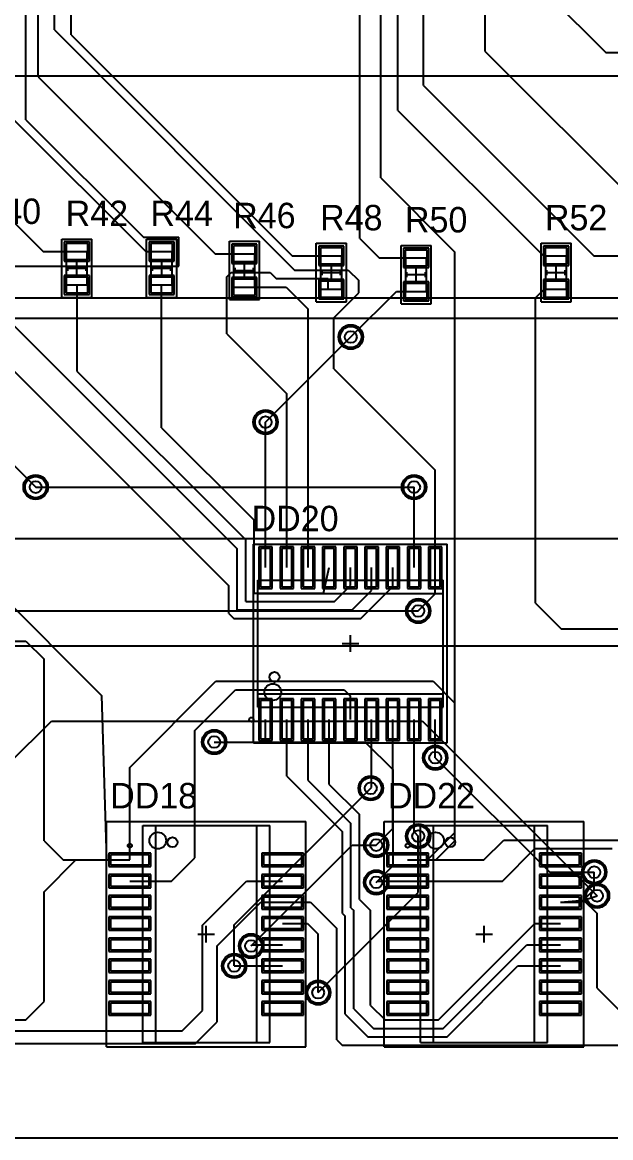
# Model space of a CAD drawing. Header units: millimetres. Extents: x 26 to 338, y 26 to 225.
# Drawn here: x 166.4 to 201.6, y 25.9 to 92.7 of the extents above; entities that cross this region are included whole.
import ezdxf

# ---------------------------------------------------------------- set-up
doc = ezdxf.new("R2010")
doc.units = ezdxf.units.MM
for name, color, linetype in [('BottomLayer', 5, 'Continuous'), ('BottomSolder', 6, 'Continuous'), ('Mechanical13', 56, 'Continuous'), ('Mechanical15', 56, 'Continuous'), ('MultiLayer', 9, 'Continuous'), ('TopLayer', 1, 'Continuous'), ('TopOverlay', 2, 'Continuous'), ('TopPaste', 8, 'Continuous'), ('TopSolder', 216, 'Continuous'), ('ViaHoleLayer', 16, 'Continuous')]:
    doc.layers.add(name, color=color, linetype=linetype)

msp = doc.modelspace()

# ---------------------------------------------------------------- linework, layer by layer
at = {"layer": 'BottomLayer'}
for p, q in [((197.714, 94.539), (201.346, 90.907)), ((201.346, 90.907), (225.857, 90.907)), ((127.989, 89.51), (223.876, 89.51)), ((139.684, 76.2), (272.466, 76.2)), ((136.093, 74.981), (226.009, 74.981)), ((180.978, 68.761), (186.08, 73.863)), ((167.208, 64.872), (189.868, 64.872)), ((160.302, 61.798), (262.94, 61.798)), ((155.959, 57.455), (190.119, 57.455)), ((158.042, 55.372), (223.393, 55.372)), ((165.608, 48.311), (168.148, 50.851)), ((168.148, 50.851), (190.373, 50.851)), ((190.373, 50.851), (199.415, 41.808)), ((177.902, 49.606), (186.944, 49.606)), ((186.944, 49.606), (188.616, 47.934)), ((191.138, 48.666), (197.996, 41.808)), ((188.616, 42.211), (188.616, 47.934)), ((179.099, 38.663), (187.274, 46.838)), ((180.111, 37.389), (186.157, 43.434)), ((186.157, 43.434), (187.604, 43.434)), ((190.119, 40.589), (190.119, 43.967)), ((187.604, 41.199), (188.616, 42.211)), ((197.996, 41.808), (199.415, 41.808)), ((199.415, 41.808), (200.825, 40.399)), ((199.415, 41.808), (200.66, 41.808)), ((184.125, 34.595), (190.119, 40.589)), ((179.099, 36.195), (179.099, 38.663))]:
    msp.add_line(p, q, dxfattribs=at)
for centre in [(186.08, 73.863), (180.978, 68.761), (167.208, 64.872), (189.868, 64.872), (190.119, 57.455), (177.902, 49.606), (191.138, 48.666), (187.274, 46.838), (190.119, 43.967), (187.604, 43.434), (200.66, 41.808), (187.604, 41.199), (200.825, 40.399), (180.111, 37.389), (179.099, 36.195), (184.125, 34.595)]:
    msp.add_circle(centre, 0.635, dxfattribs=at)
at = {"layer": 'BottomSolder'}
for centre in [(186.08, 73.863), (180.978, 68.761), (167.208, 64.872), (189.868, 64.872), (190.119, 57.455), (177.902, 49.606), (191.138, 48.666), (187.274, 46.838), (187.604, 43.434), (190.119, 43.967), (200.66, 41.808), (187.604, 41.199), (200.825, 40.399), (180.111, 37.389), (179.099, 36.195), (184.125, 34.595)]:
    msp.add_circle(centre, 0.737, dxfattribs=at)
at = {"layer": 'Mechanical13'}
for p, q in [((169.05, 76.978), (169.05, 78.978)), ((169.05, 78.978), (170.3, 78.978)), ((170.3, 76.978), (170.3, 78.978)), ((174.13, 76.978), (174.13, 78.978)), ((174.13, 78.978), (175.38, 78.978)), ((175.38, 76.978), (175.38, 78.978)), ((179.083, 76.851), (179.083, 78.851)), ((179.083, 78.851), (180.333, 78.851)), ((180.333, 76.851), (180.333, 78.851)), ((184.29, 76.724), (184.29, 78.724)), ((184.29, 78.724), (185.54, 78.724)), ((185.54, 76.724), (185.54, 78.724)), ((189.37, 76.597), (189.37, 78.597)), ((189.37, 78.597), (190.62, 78.597)), ((190.62, 76.597), (190.62, 78.597)), ((197.752, 76.724), (197.752, 78.724)), ((197.752, 78.724), (199.002, 78.724)), ((199.002, 76.724), (199.002, 78.724)), ((169.05, 76.978), (170.3, 76.978)), ((174.13, 76.978), (175.38, 76.978)), ((179.083, 76.851), (180.333, 76.851)), ((184.29, 76.724), (185.54, 76.724)), ((189.37, 76.597), (190.62, 76.597)), ((197.752, 76.724), (199.002, 76.724)), ((180.508, 59.299), (191.608, 59.299)), ((180.508, 51.699), (180.508, 59.299)), ((191.608, 51.699), (191.608, 59.299)), ((180.508, 51.699), (191.608, 51.699)), ((173.622, 31.6), (173.622, 44.6)), ((173.622, 44.6), (181.222, 44.6)), ((181.222, 31.6), (181.222, 44.6)), ((190.259, 31.6), (190.259, 44.6)), ((190.259, 44.6), (197.859, 44.6)), ((197.859, 31.6), (197.859, 44.6)), ((173.622, 31.6), (181.222, 31.6)), ((190.259, 31.6), (197.859, 31.6))]:
    msp.add_line(p, q, dxfattribs=at)
for centre in [(181.408, 52.599), (174.522, 43.7), (191.159, 43.7)]:
    msp.add_circle(centre, 0.5, dxfattribs=at)
at = {"layer": 'Mechanical15'}
for p, q in [((168.775, 76.228), (168.775, 79.728)), ((168.775, 79.728), (170.575, 79.728)), ((170.575, 76.228), (170.575, 79.728)), ((173.855, 76.228), (173.855, 79.728)), ((173.855, 79.728), (175.655, 79.728)), ((175.655, 76.228), (175.655, 79.728)), ((178.808, 76.101), (178.808, 79.601)), ((178.808, 79.601), (180.608, 79.601)), ((180.608, 76.101), (180.608, 79.601)), ((184.015, 75.974), (184.015, 79.474)), ((184.015, 79.474), (185.815, 79.474)), ((185.815, 75.974), (185.815, 79.474)), ((189.095, 75.847), (189.095, 79.347)), ((189.095, 79.347), (190.895, 79.347)), ((190.895, 75.847), (190.895, 79.347)), ((197.477, 75.974), (197.477, 79.474)), ((197.477, 79.474), (199.277, 79.474)), ((199.277, 75.974), (199.277, 79.474)), ((169.675, 77.478), (169.675, 78.478)), ((174.755, 77.478), (174.755, 78.478)), ((179.708, 77.351), (179.708, 78.351)), ((184.915, 77.224), (184.915, 78.224)), ((198.377, 77.224), (198.377, 78.224)), ((169.175, 77.978), (170.175, 77.978)), ((174.255, 77.978), (175.255, 77.978)), ((179.208, 77.851), (180.208, 77.851)), ((184.415, 77.724), (185.415, 77.724)), ((189.495, 77.597), (190.495, 77.597)), ((189.995, 77.097), (189.995, 78.097)), ((197.877, 77.724), (198.877, 77.724)), ((168.775, 76.228), (170.575, 76.228)), ((173.855, 76.228), (175.655, 76.228)), ((178.808, 76.101), (180.608, 76.101)), ((184.015, 75.974), (185.815, 75.974)), ((189.095, 75.847), (190.895, 75.847)), ((197.477, 75.974), (199.277, 75.974)), ((180.258, 61.449), (191.858, 61.449)), ((180.258, 49.549), (180.258, 61.449)), ((191.858, 49.549), (191.858, 61.449)), ((185.558, 55.499), (186.558, 55.499)), ((186.058, 54.999), (186.058, 55.999)), ((180.258, 49.549), (191.858, 49.549)), ((171.447, 31.35), (171.447, 44.85)), ((171.447, 44.85), (183.397, 44.85)), ((183.397, 31.35), (183.397, 44.85)), ((188.084, 31.35), (188.084, 44.85)), ((188.084, 44.85), (200.034, 44.85)), ((200.034, 31.35), (200.034, 44.85)), ((176.922, 38.1), (177.922, 38.1)), ((177.422, 37.6), (177.422, 38.6)), ((193.559, 38.1), (194.559, 38.1)), ((194.059, 37.6), (194.059, 38.6)), ((171.447, 31.35), (183.397, 31.35)), ((188.084, 31.35), (200.034, 31.35))]:
    msp.add_line(p, q, dxfattribs=at)
at = {"layer": 'MultiLayer'}
for centre in [(186.08, 73.863), (180.978, 68.761), (167.208, 64.872), (189.868, 64.872), (190.119, 57.455), (177.902, 49.606), (191.138, 48.666), (187.274, 46.838), (190.119, 43.967), (187.604, 43.434), (200.66, 41.808), (187.604, 41.199), (200.825, 40.399), (180.111, 37.389), (179.099, 36.195), (184.125, 34.595)]:
    msp.add_circle(centre, 0.635, dxfattribs=at)
at = {"layer": 'TopLayer'}
for p, q in [((168.326, 92.253), (168.326, 134.315)), ((167.361, 89.448), (167.361, 128.651)), ((166.624, 86.872), (166.624, 123.266)), ((169.342, 91.957), (169.342, 121.895)), ((190.424, 88.935), (190.424, 110.566)), ((194.132, 90.957), (194.132, 100.152)), ((186.614, 79.756), (186.614, 99.136)), ((187.884, 83.388), (187.884, 99.484)), ((188.9, 87.436), (188.9, 98.806)), ((168.326, 92.253), (182.707, 77.872)), ((169.342, 91.957), (182.575, 78.724)), ((194.132, 90.957), (207.264, 77.826)), ((167.361, 89.448), (177.958, 78.851)), ((190.424, 88.935), (200.635, 78.724)), ((165.887, 86.893), (173.803, 78.978)), ((166.624, 86.872), (173.663, 79.832)), ((188.9, 87.436), (197.612, 78.724)), ((163.652, 82.982), (167.656, 78.978)), ((187.884, 83.388), (192.319, 78.953)), ((173.663, 79.832), (175.782, 79.832)), ((175.782, 78.105), (175.782, 79.832)), ((186.614, 79.756), (187.773, 78.597)), ((167.656, 78.978), (169.675, 78.978)), ((170.325, 79.453), (169.025, 79.453)), ((169.025, 79.453), (169.025, 78.503)), ((170.325, 78.503), (170.325, 79.453)), ((173.803, 78.978), (174.755, 78.978)), ((175.405, 79.453), (174.105, 79.453)), ((174.105, 79.453), (174.105, 78.503)), ((175.405, 78.503), (175.405, 79.453)), ((177.958, 78.851), (179.708, 78.851)), ((180.358, 79.326), (179.058, 79.326)), ((179.058, 79.326), (179.058, 78.376)), ((180.358, 78.376), (180.358, 79.326)), ((185.565, 79.199), (184.265, 79.199)), ((184.265, 79.199), (184.265, 78.249)), ((185.565, 78.249), (185.565, 79.199)), ((190.645, 79.072), (189.345, 79.072)), ((189.345, 79.072), (189.345, 78.122)), ((190.645, 78.122), (190.645, 79.072)), ((192.319, 51.931), (192.319, 78.953)), ((199.027, 79.199), (197.727, 79.199)), ((197.727, 79.199), (197.727, 78.249)), ((199.027, 78.249), (199.027, 79.199)), ((169.025, 78.503), (170.325, 78.503)), ((174.105, 78.503), (175.405, 78.503)), ((179.058, 78.376), (180.358, 78.376)), ((182.575, 78.724), (184.915, 78.724)), ((184.265, 78.249), (185.565, 78.249)), ((187.773, 78.597), (189.995, 78.597)), ((197.612, 78.724), (198.377, 78.724)), ((197.727, 78.249), (199.027, 78.249)), ((200.635, 78.724), (203.076, 78.724)), ((155.254, 78.105), (175.782, 78.105)), ((178.664, 77.47), (178.918, 77.724)), ((178.918, 77.724), (181.254, 77.724)), ((181.254, 77.724), (181.61, 77.368)), ((182.707, 77.872), (185.928, 77.872)), ((185.928, 77.872), (186.563, 77.237)), ((189.345, 78.122), (190.645, 78.122)), ((154.721, 77.359), (167.208, 64.872)), ((160.503, 77.232), (178.777, 58.958)), ((170.325, 77.453), (169.025, 77.453)), ((169.025, 77.453), (169.025, 76.503)), ((169.675, 76.978), (169.697, 76.978)), ((169.697, 71.801), (169.697, 76.978)), ((170.325, 76.503), (170.325, 77.453)), ((175.405, 77.453), (174.105, 77.453)), ((174.105, 77.453), (174.105, 76.503)), ((174.752, 76.978), (174.755, 76.978)), ((174.752, 68.428), (174.752, 76.978)), ((175.405, 76.503), (175.405, 77.453)), ((178.664, 74.044), (178.664, 77.47)), ((180.358, 77.326), (179.058, 77.326)), ((179.058, 77.326), (179.058, 76.376)), ((179.708, 76.851), (182.202, 76.851)), ((180.358, 76.376), (180.358, 77.326)), ((181.61, 77.368), (184.734, 77.368)), ((182.202, 76.851), (183.518, 75.535)), ((185.565, 77.199), (184.265, 77.199)), ((184.265, 77.199), (184.265, 76.249)), ((184.734, 76.724), (184.734, 77.368)), ((185.565, 76.249), (185.565, 77.199)), ((186.563, 76.505), (186.563, 77.237)), ((190.645, 77.072), (189.345, 77.072)), ((189.345, 77.072), (189.345, 76.122)), ((190.645, 76.122), (190.645, 77.072)), ((199.027, 77.199), (197.727, 77.199)), ((197.727, 77.199), (197.727, 76.249)), ((199.027, 76.249), (199.027, 77.199)), ((169.025, 76.503), (170.325, 76.503)), ((174.105, 76.503), (175.405, 76.503)), ((179.058, 76.376), (180.358, 76.376)), ((184.265, 76.249), (185.565, 76.249)), ((184.734, 76.724), (184.915, 76.724)), ((185.064, 75.006), (186.563, 76.505)), ((186.08, 73.863), (188.814, 76.597)), ((188.814, 76.597), (189.995, 76.597)), ((197.139, 76.2), (197.663, 76.724)), ((197.139, 57.912), (197.139, 76.2)), ((197.663, 76.724), (198.377, 76.724)), ((197.727, 76.249), (199.027, 76.249)), ((183.518, 60.049), (183.518, 75.535)), ((189.345, 76.122), (190.645, 76.122)), ((185.064, 71.958), (185.064, 75.006)), ((165.862, 74.594), (179.281, 61.175)), ((178.664, 74.044), (182.248, 70.46)), ((150.546, 73), (171.145, 52.4)), ((169.697, 71.801), (179.785, 61.714)), ((185.064, 71.958), (191.138, 65.885)), ((182.248, 60.049), (182.248, 70.46)), ((174.752, 68.428), (180.289, 62.89)), ((180.978, 60.049), (180.978, 68.761)), ((191.138, 60.049), (191.138, 65.885)), ((189.868, 60.049), (189.868, 64.872)), ((180.289, 58.522), (180.289, 62.89)), ((179.785, 58.018), (179.785, 61.714)), ((179.281, 57.514), (179.281, 61.175)), ((181.278, 61.199), (180.678, 61.199)), ((180.678, 61.199), (180.678, 58.899)), ((181.278, 58.899), (181.278, 61.199)), ((182.548, 61.199), (181.948, 61.199)), ((181.948, 61.199), (181.948, 58.899)), ((182.548, 58.899), (182.548, 61.199)), ((183.818, 61.199), (183.218, 61.199)), ((183.218, 61.199), (183.218, 58.899)), ((183.818, 58.899), (183.818, 61.199)), ((185.088, 61.199), (184.488, 61.199)), ((184.488, 61.199), (184.488, 58.899)), ((185.088, 58.899), (185.088, 61.199)), ((186.358, 61.199), (185.758, 61.199)), ((185.758, 61.199), (185.758, 58.899)), ((186.358, 58.899), (186.358, 61.199)), ((187.628, 61.199), (187.028, 61.199)), ((187.028, 61.199), (187.028, 58.899)), ((187.628, 58.899), (187.628, 61.199)), ((188.898, 61.199), (188.298, 61.199)), ((188.298, 61.199), (188.298, 58.899)), ((188.898, 58.899), (188.898, 61.199)), ((190.168, 61.199), (189.568, 61.199)), ((189.568, 61.199), (189.568, 58.899)), ((190.168, 58.899), (190.168, 61.199)), ((191.438, 61.199), (190.838, 61.199)), ((190.838, 61.199), (190.838, 58.899)), ((191.438, 58.899), (191.438, 61.199)), ((184.437, 58.522), (184.788, 60.049)), ((186.058, 58.979), (186.058, 60.049)), ((187.328, 58.674), (187.328, 60.049)), ((188.598, 58.929), (188.598, 60.049)), ((191.138, 58.474), (191.138, 60.049)), ((178.777, 57.303), (178.777, 58.958)), ((180.678, 58.899), (181.278, 58.899)), ((181.948, 58.899), (182.548, 58.899)), ((183.218, 58.899), (183.818, 58.899)), ((184.488, 58.899), (185.088, 58.899)), ((185.097, 58.018), (186.058, 58.979)), ((185.758, 58.899), (186.358, 58.899)), ((186.679, 57.01), (188.598, 58.929)), ((187.028, 58.899), (187.628, 58.899)), ((188.298, 58.899), (188.898, 58.899)), ((189.568, 58.899), (190.168, 58.899)), ((190.838, 58.899), (191.438, 58.899)), ((180.289, 58.522), (184.437, 58.522)), ((186.168, 57.514), (187.328, 58.674)), ((190.119, 57.455), (191.138, 58.474)), ((179.281, 57.514), (186.168, 57.514)), ((179.785, 58.018), (185.097, 58.018)), ((197.139, 57.912), (198.673, 56.378)), ((178.777, 57.303), (179.07, 57.01)), ((179.07, 57.01), (186.679, 57.01)), ((198.673, 56.378), (221.65, 56.378)), ((143.38, 55.654), (166.624, 55.654)), ((166.624, 55.654), (167.716, 54.562)), ((167.716, 43.688), (167.716, 54.562)), ((172.847, 48.087), (178.003, 53.242)), ((178.003, 53.242), (191.008, 53.242)), ((191.008, 53.242), (192.319, 51.931)), ((171.145, 52.4), (171.45, 42.545)), ((176.733, 50.292), (179.172, 52.73)), ((179.172, 52.73), (185.674, 52.73)), ((185.674, 52.73), (186.058, 52.346)), ((186.058, 50.949), (186.058, 52.346)), ((181.278, 52.099), (180.678, 52.099)), ((180.678, 52.099), (180.678, 49.799)), ((181.278, 49.799), (181.278, 52.099)), ((182.548, 52.099), (181.948, 52.099)), ((181.948, 52.099), (181.948, 49.799)), ((182.548, 49.799), (182.548, 52.099)), ((183.818, 52.099), (183.218, 52.099)), ((183.218, 52.099), (183.218, 49.799)), ((183.818, 49.799), (183.818, 52.099)), ((185.088, 52.099), (184.488, 52.099)), ((184.488, 52.099), (184.488, 49.799)), ((185.088, 49.799), (185.088, 52.099)), ((186.358, 52.099), (185.758, 52.099)), ((185.758, 52.099), (185.758, 49.799)), ((186.358, 49.799), (186.358, 52.099)), ((187.628, 52.099), (187.028, 52.099)), ((187.028, 52.099), (187.028, 49.799)), ((187.628, 49.799), (187.628, 52.099)), ((188.898, 52.099), (188.298, 52.099)), ((188.298, 52.099), (188.298, 49.799)), ((188.898, 49.799), (188.898, 52.099)), ((190.168, 52.099), (189.568, 52.099)), ((189.568, 52.099), (189.568, 49.799)), ((190.168, 49.799), (190.168, 52.099)), ((191.438, 52.099), (190.838, 52.099)), ((190.838, 52.099), (190.838, 49.799)), ((191.438, 49.799), (191.438, 52.099)), ((192.319, 44.186), (192.319, 51.931)), ((180.978, 49.606), (180.978, 50.949)), ((182.248, 47.555), (182.248, 50.949)), ((183.518, 47.293), (183.518, 50.949)), ((184.788, 47.07), (184.788, 50.949)), ((187.328, 46.891), (187.328, 50.949)), ((188.598, 44.428), (188.598, 50.949)), ((189.868, 44.218), (189.868, 50.949)), ((191.138, 48.666), (191.138, 50.949)), ((176.733, 42.672), (176.733, 50.292)), ((177.902, 49.606), (180.978, 49.606)), ((180.678, 49.799), (181.278, 49.799)), ((181.948, 49.799), (182.548, 49.799)), ((183.218, 49.799), (183.818, 49.799)), ((184.488, 49.799), (185.088, 49.799)), ((185.758, 49.799), (186.358, 49.799)), ((187.028, 49.799), (187.628, 49.799)), ((188.298, 49.799), (188.898, 49.799)), ((189.568, 49.799), (190.168, 49.799)), ((190.838, 49.799), (191.438, 49.799)), ((172.847, 42.545), (172.847, 48.087)), ((182.248, 47.555), (185.584, 44.219)), ((183.518, 47.293), (186.088, 44.723)), ((184.788, 47.07), (186.592, 45.265)), ((187.274, 46.838), (187.328, 46.891)), ((186.592, 40.178), (186.592, 45.265)), ((185.584, 39.345), (185.584, 44.219)), ((186.088, 39.674), (186.088, 44.723)), ((187.604, 43.434), (188.598, 44.428)), ((189.868, 44.218), (190.119, 43.967)), ((190.678, 42.545), (192.319, 44.186)), ((192.319, 43.688), (192.319, 44.186)), ((167.716, 43.688), (168.859, 42.545)), ((191.176, 42.545), (192.319, 43.688)), ((194.056, 42.545), (195.237, 43.726)), ((195.237, 43.726), (203.479, 43.726)), ((173.997, 42.845), (171.697, 42.845)), ((171.697, 42.845), (171.697, 42.245)), ((173.997, 42.245), (173.997, 42.845)), ((183.147, 42.845), (180.847, 42.845)), ((180.847, 42.845), (180.847, 42.245)), ((183.147, 42.245), (183.147, 42.845)), ((190.634, 42.845), (188.334, 42.845)), ((188.334, 42.845), (188.334, 42.245)), ((190.634, 42.245), (190.634, 42.845)), ((195.157, 41.275), (197.104, 43.222)), ((197.104, 43.222), (201.725, 43.222)), ((199.784, 42.845), (197.484, 42.845)), ((197.484, 42.845), (197.484, 42.245)), ((199.784, 42.245), (199.784, 42.845)), ((167.716, 40.64), (169.621, 42.545)), ((168.859, 42.545), (169.621, 42.545)), ((169.621, 42.545), (171.45, 42.545)), ((171.45, 42.545), (172.847, 42.545)), ((171.697, 42.245), (173.997, 42.245)), ((175.336, 41.275), (176.733, 42.672)), ((180.847, 42.245), (183.147, 42.245)), ((188.334, 42.245), (190.634, 42.245)), ((189.484, 42.545), (190.678, 42.545)), ((190.678, 42.545), (191.176, 42.545)), ((191.176, 42.545), (194.056, 42.545)), ((197.484, 42.245), (199.784, 42.245)), ((173.997, 41.575), (171.697, 41.575)), ((171.697, 41.575), (171.697, 40.975)), ((173.997, 40.975), (173.997, 41.575)), ((183.147, 41.575), (180.847, 41.575)), ((180.847, 41.575), (180.847, 40.975)), ((183.147, 40.975), (183.147, 41.575)), ((190.634, 41.575), (188.334, 41.575)), ((188.334, 41.575), (188.334, 40.975)), ((190.634, 40.975), (190.634, 41.575)), ((199.784, 41.575), (197.484, 41.575)), ((197.484, 41.575), (197.484, 40.975)), ((199.784, 40.975), (199.784, 41.575)), ((200.66, 40.767), (200.66, 41.808)), ((171.697, 40.975), (173.997, 40.975)), ((172.847, 41.275), (175.336, 41.275)), ((177.194, 38.637), (179.832, 41.275)), ((179.832, 41.275), (181.997, 41.275)), ((180.847, 40.975), (183.147, 40.975)), ((187.604, 41.199), (187.681, 41.275)), ((187.681, 41.275), (189.484, 41.275)), ((188.334, 40.975), (190.634, 40.975)), ((189.484, 41.275), (195.157, 41.275)), ((197.484, 40.975), (199.784, 40.975)), ((200.025, 40.132), (200.66, 40.767)), ((167.716, 34.061), (167.716, 40.64)), ((173.997, 40.305), (171.697, 40.305)), ((171.697, 40.305), (171.697, 39.705)), ((173.997, 39.705), (173.997, 40.305)), ((183.147, 40.305), (180.847, 40.305)), ((180.847, 40.305), (180.847, 39.705)), ((183.147, 39.705), (183.147, 40.305)), ((186.592, 40.178), (187.262, 39.508)), ((190.634, 40.305), (188.334, 40.305)), ((188.334, 40.305), (188.334, 39.705)), ((190.634, 39.705), (190.634, 40.305)), ((199.784, 40.305), (197.484, 40.305)), ((197.484, 40.305), (197.484, 39.705)), ((198.634, 40.005), (200.025, 40.132)), ((199.784, 39.705), (199.784, 40.305)), ((199.898, 40.005), (200.025, 40.132)), ((200.025, 40.132), (200.825, 40.399)), ((200.025, 40.132), (200.825, 39.332)), ((171.697, 39.705), (173.997, 39.705)), ((178.079, 37.389), (180.696, 40.005)), ((180.696, 40.005), (181.997, 40.005)), ((180.847, 39.705), (183.147, 39.705)), ((181.997, 40.005), (183.672, 40.005)), ((183.672, 40.005), (185.246, 38.431)), ((186.088, 39.674), (186.254, 39.508)), ((186.254, 33.634), (186.254, 39.508)), ((187.262, 33.828), (187.262, 39.508)), ((188.334, 39.705), (190.634, 39.705)), ((197.484, 39.705), (199.784, 39.705)), ((198.634, 40.005), (199.898, 40.005)), ((173.997, 39.035), (171.697, 39.035)), ((171.697, 39.035), (171.697, 38.435)), ((173.997, 38.435), (173.997, 39.035)), ((183.147, 39.035), (180.847, 39.035)), ((180.847, 39.035), (180.847, 38.435)), ((183.147, 38.435), (183.147, 39.035)), ((185.584, 39.345), (185.75, 39.179)), ((185.75, 33.308), (185.75, 39.179)), ((190.634, 39.035), (188.334, 39.035)), ((188.334, 39.035), (188.334, 38.435)), ((190.634, 38.435), (190.634, 39.035)), ((199.784, 39.035), (197.484, 39.035)), ((197.484, 39.035), (197.484, 38.435)), ((199.784, 38.435), (199.784, 39.035)), ((200.825, 34.861), (200.825, 39.332)), ((171.697, 38.435), (173.997, 38.435)), ((177.194, 33.528), (177.194, 38.637)), ((180.847, 38.435), (183.147, 38.435)), ((181.997, 38.735), (183.49, 38.735)), ((183.49, 38.735), (184.125, 38.1)), ((184.125, 34.595), (184.125, 38.1)), ((185.246, 31.759), (185.246, 38.431)), ((188.334, 38.435), (190.634, 38.435)), ((191.33, 32.961), (197.104, 38.735)), ((197.104, 38.735), (198.634, 38.735)), ((197.484, 38.435), (199.784, 38.435)), ((173.997, 37.765), (171.697, 37.765)), ((171.697, 37.765), (171.697, 37.165)), ((173.997, 37.165), (173.997, 37.765)), ((180.111, 37.389), (180.188, 37.465)), ((180.188, 37.465), (181.997, 37.465)), ((183.147, 37.765), (180.847, 37.765)), ((180.847, 37.765), (180.847, 37.165)), ((183.147, 37.165), (183.147, 37.765)), ((190.634, 37.765), (188.334, 37.765)), ((188.334, 37.765), (188.334, 37.165)), ((190.634, 37.165), (190.634, 37.765)), ((191.618, 32.456), (196.626, 37.465)), ((196.626, 37.465), (198.634, 37.465)), ((199.784, 37.765), (197.484, 37.765)), ((197.484, 37.765), (197.484, 37.165)), ((199.784, 37.165), (199.784, 37.765)), ((171.697, 37.165), (173.997, 37.165)), ((178.079, 32.842), (178.079, 37.389)), ((180.847, 37.165), (183.147, 37.165)), ((188.334, 37.165), (190.634, 37.165)), ((197.484, 37.165), (199.784, 37.165)), ((173.997, 36.495), (171.697, 36.495)), ((171.697, 36.495), (171.697, 35.895)), ((173.997, 35.895), (173.997, 36.495)), ((179.099, 36.195), (181.997, 36.195)), ((183.147, 36.495), (180.847, 36.495)), ((180.847, 36.495), (180.847, 35.895)), ((183.147, 35.895), (183.147, 36.495)), ((190.634, 36.495), (188.334, 36.495)), ((188.334, 36.495), (188.334, 35.895)), ((190.634, 35.895), (190.634, 36.495)), ((191.845, 31.952), (196.088, 36.195)), ((196.088, 36.195), (198.634, 36.195)), ((199.784, 36.495), (197.484, 36.495)), ((197.484, 36.495), (197.484, 35.895)), ((199.784, 35.895), (199.784, 36.495)), ((171.697, 35.895), (173.997, 35.895)), ((180.847, 35.895), (183.147, 35.895)), ((188.334, 35.895), (190.634, 35.895)), ((197.484, 35.895), (199.784, 35.895)), ((173.997, 35.225), (171.697, 35.225)), ((171.697, 35.225), (171.697, 34.625)), ((173.997, 34.625), (173.997, 35.225)), ((183.147, 35.225), (180.847, 35.225)), ((180.847, 35.225), (180.847, 34.625)), ((183.147, 34.625), (183.147, 35.225)), ((190.634, 35.225), (188.334, 35.225)), ((188.334, 35.225), (188.334, 34.625)), ((190.634, 34.625), (190.634, 35.225)), ((199.784, 35.225), (197.484, 35.225)), ((197.484, 35.225), (197.484, 34.625)), ((199.784, 34.625), (199.784, 35.225)), ((200.825, 34.861), (203.683, 32.004)), ((171.697, 34.625), (173.997, 34.625)), ((180.847, 34.625), (183.147, 34.625)), ((188.334, 34.625), (190.634, 34.625)), ((197.484, 34.625), (199.784, 34.625)), ((166.624, 32.969), (167.716, 34.061)), ((173.997, 33.955), (171.697, 33.955)), ((171.697, 33.955), (171.697, 33.355)), ((173.997, 33.355), (173.997, 33.955)), ((175.975, 32.309), (177.194, 33.528)), ((183.147, 33.955), (180.847, 33.955)), ((180.847, 33.955), (180.847, 33.355)), ((183.147, 33.355), (183.147, 33.955)), ((186.254, 33.634), (187.431, 32.456)), ((187.262, 33.828), (188.13, 32.961)), ((190.634, 33.955), (188.334, 33.955)), ((188.334, 33.955), (188.334, 33.355)), ((190.634, 33.355), (190.634, 33.955)), ((199.784, 33.955), (197.484, 33.955)), ((197.484, 33.955), (197.484, 33.355)), ((199.784, 33.355), (199.784, 33.955)), ((161.214, 32.969), (166.624, 32.969)), ((171.697, 33.355), (173.997, 33.355)), ((176.784, 31.547), (178.079, 32.842)), ((180.847, 33.355), (183.147, 33.355)), ((185.75, 33.308), (187.106, 31.952)), ((188.13, 32.961), (191.33, 32.961)), ((188.334, 33.355), (190.634, 33.355)), ((197.484, 33.355), (199.784, 33.355)), ((159.334, 32.309), (175.975, 32.309)), ((187.431, 32.456), (191.618, 32.456)), ((152.4, 31.547), (176.784, 31.547)), ((185.246, 31.759), (185.557, 31.448)), ((185.557, 31.448), (212.804, 31.448)), ((187.106, 31.952), (191.845, 31.952)), ((25.654, 25.908), (338.328, 25.908))]:
    msp.add_line(p, q, dxfattribs=at)
for centre in [(186.08, 73.863), (180.978, 68.761), (167.208, 64.872), (189.868, 64.872), (190.119, 57.455), (177.902, 49.606), (191.138, 48.666), (187.274, 46.838), (190.119, 43.967), (187.604, 43.434), (200.66, 41.808), (187.604, 41.199), (200.825, 40.399), (180.111, 37.389), (179.099, 36.195), (184.125, 34.595)]:
    msp.add_circle(centre, 0.635, dxfattribs=at)
at = {"layer": 'TopOverlay'}
for p, q in [((169.125, 77.828), (169.125, 78.128)), ((170.225, 77.828), (170.225, 78.128)), ((174.205, 77.828), (174.205, 78.128)), ((175.305, 77.828), (175.305, 78.128)), ((179.158, 77.701), (179.158, 78.001)), ((180.258, 77.701), (180.258, 78.001)), ((184.365, 77.574), (184.365, 77.874)), ((185.465, 77.574), (185.465, 77.874)), ((189.445, 77.447), (189.445, 77.747)), ((190.545, 77.447), (190.545, 77.747)), ((197.827, 77.574), (197.827, 77.874)), ((198.927, 77.574), (198.927, 77.874)), ((180.508, 58.499), (191.608, 58.499)), ((180.508, 52.499), (180.508, 58.499)), ((191.608, 52.499), (191.608, 58.499)), ((180.508, 52.499), (191.608, 52.499)), ((174.397, 31.6), (174.397, 44.6)), ((174.397, 44.6), (180.447, 44.6)), ((180.447, 31.6), (180.447, 44.6)), ((191.034, 31.6), (191.034, 44.6)), ((191.034, 44.6), (197.084, 44.6)), ((197.084, 31.6), (197.084, 44.6)), ((174.397, 31.6), (180.447, 31.6)), ((191.034, 31.6), (197.084, 31.6))]:
    msp.add_line(p, q, dxfattribs=at)
for centre, radius in [((181.508, 53.499), 0.3), ((180.128, 50.949), 0.125), ((172.847, 43.395), 0.125), ((175.397, 43.6), 0.3), ((189.484, 43.395), 0.125), ((192.034, 43.6), 0.3)]:
    msp.add_circle(centre, radius, dxfattribs=at)
at = {"layer": 'TopPaste'}
for p, q in [((170.325, 79.453), (169.025, 79.453)), ((169.025, 79.453), (169.025, 78.503)), ((170.325, 78.503), (170.325, 79.453)), ((175.405, 79.453), (174.105, 79.453)), ((174.105, 79.453), (174.105, 78.503)), ((175.405, 78.503), (175.405, 79.453)), ((180.358, 79.326), (179.058, 79.326)), ((179.058, 79.326), (179.058, 78.376)), ((180.358, 78.376), (180.358, 79.326)), ((185.565, 79.199), (184.265, 79.199)), ((184.265, 79.199), (184.265, 78.249)), ((185.565, 78.249), (185.565, 79.199)), ((190.645, 79.072), (189.345, 79.072)), ((189.345, 79.072), (189.345, 78.122)), ((190.645, 78.122), (190.645, 79.072)), ((199.027, 79.199), (197.727, 79.199)), ((197.727, 79.199), (197.727, 78.249)), ((199.027, 78.249), (199.027, 79.199)), ((169.025, 78.503), (170.325, 78.503)), ((174.105, 78.503), (175.405, 78.503)), ((179.058, 78.376), (180.358, 78.376)), ((184.265, 78.249), (185.565, 78.249)), ((197.727, 78.249), (199.027, 78.249)), ((189.345, 78.122), (190.645, 78.122)), ((170.325, 77.453), (169.025, 77.453)), ((169.025, 77.453), (169.025, 76.503)), ((170.325, 76.503), (170.325, 77.453)), ((175.405, 77.453), (174.105, 77.453)), ((174.105, 77.453), (174.105, 76.503)), ((175.405, 76.503), (175.405, 77.453)), ((180.358, 77.326), (179.058, 77.326)), ((179.058, 77.326), (179.058, 76.376)), ((180.358, 76.376), (180.358, 77.326)), ((185.565, 77.199), (184.265, 77.199)), ((184.265, 77.199), (184.265, 76.249)), ((185.565, 76.249), (185.565, 77.199)), ((190.645, 77.072), (189.345, 77.072)), ((189.345, 77.072), (189.345, 76.122)), ((190.645, 76.122), (190.645, 77.072)), ((199.027, 77.199), (197.727, 77.199)), ((197.727, 77.199), (197.727, 76.249)), ((199.027, 76.249), (199.027, 77.199)), ((169.025, 76.503), (170.325, 76.503)), ((174.105, 76.503), (175.405, 76.503)), ((179.058, 76.376), (180.358, 76.376)), ((184.265, 76.249), (185.565, 76.249)), ((197.727, 76.249), (199.027, 76.249)), ((189.345, 76.122), (190.645, 76.122)), ((181.278, 61.199), (180.678, 61.199)), ((180.678, 61.199), (180.678, 58.899)), ((181.278, 58.899), (181.278, 61.199)), ((182.548, 61.199), (181.948, 61.199)), ((181.948, 61.199), (181.948, 58.899)), ((182.548, 58.899), (182.548, 61.199)), ((183.818, 61.199), (183.218, 61.199)), ((183.218, 61.199), (183.218, 58.899)), ((183.818, 58.899), (183.818, 61.199)), ((185.088, 61.199), (184.488, 61.199)), ((184.488, 61.199), (184.488, 58.899)), ((185.088, 58.899), (185.088, 61.199)), ((186.358, 61.199), (185.758, 61.199)), ((185.758, 61.199), (185.758, 58.899)), ((186.358, 58.899), (186.358, 61.199)), ((187.628, 61.199), (187.028, 61.199)), ((187.028, 61.199), (187.028, 58.899)), ((187.628, 58.899), (187.628, 61.199)), ((188.898, 61.199), (188.298, 61.199)), ((188.298, 61.199), (188.298, 58.899)), ((188.898, 58.899), (188.898, 61.199)), ((190.168, 61.199), (189.568, 61.199)), ((189.568, 61.199), (189.568, 58.899)), ((190.168, 58.899), (190.168, 61.199)), ((191.438, 61.199), (190.838, 61.199)), ((190.838, 61.199), (190.838, 58.899)), ((191.438, 58.899), (191.438, 61.199)), ((180.678, 58.899), (181.278, 58.899)), ((181.948, 58.899), (182.548, 58.899)), ((183.218, 58.899), (183.818, 58.899)), ((184.488, 58.899), (185.088, 58.899)), ((185.758, 58.899), (186.358, 58.899)), ((187.028, 58.899), (187.628, 58.899)), ((188.298, 58.899), (188.898, 58.899)), ((189.568, 58.899), (190.168, 58.899)), ((190.838, 58.899), (191.438, 58.899)), ((181.278, 52.099), (180.678, 52.099)), ((180.678, 52.099), (180.678, 49.799)), ((181.278, 49.799), (181.278, 52.099)), ((182.548, 52.099), (181.948, 52.099)), ((181.948, 52.099), (181.948, 49.799)), ((182.548, 49.799), (182.548, 52.099)), ((183.818, 52.099), (183.218, 52.099)), ((183.218, 52.099), (183.218, 49.799)), ((183.818, 49.799), (183.818, 52.099)), ((185.088, 52.099), (184.488, 52.099)), ((184.488, 52.099), (184.488, 49.799)), ((185.088, 49.799), (185.088, 52.099)), ((186.358, 52.099), (185.758, 52.099)), ((185.758, 52.099), (185.758, 49.799)), ((186.358, 49.799), (186.358, 52.099)), ((187.628, 52.099), (187.028, 52.099)), ((187.028, 52.099), (187.028, 49.799)), ((187.628, 49.799), (187.628, 52.099)), ((188.898, 52.099), (188.298, 52.099)), ((188.298, 52.099), (188.298, 49.799)), ((188.898, 49.799), (188.898, 52.099)), ((190.168, 52.099), (189.568, 52.099)), ((189.568, 52.099), (189.568, 49.799)), ((190.168, 49.799), (190.168, 52.099)), ((191.438, 52.099), (190.838, 52.099)), ((190.838, 52.099), (190.838, 49.799)), ((191.438, 49.799), (191.438, 52.099)), ((180.678, 49.799), (181.278, 49.799)), ((181.948, 49.799), (182.548, 49.799)), ((183.218, 49.799), (183.818, 49.799)), ((184.488, 49.799), (185.088, 49.799)), ((185.758, 49.799), (186.358, 49.799)), ((187.028, 49.799), (187.628, 49.799)), ((188.298, 49.799), (188.898, 49.799)), ((189.568, 49.799), (190.168, 49.799)), ((190.838, 49.799), (191.438, 49.799)), ((173.997, 42.845), (171.697, 42.845)), ((171.697, 42.845), (171.697, 42.245)), ((173.997, 42.245), (173.997, 42.845)), ((183.147, 42.845), (180.847, 42.845)), ((180.847, 42.845), (180.847, 42.245)), ((183.147, 42.245), (183.147, 42.845)), ((190.634, 42.845), (188.334, 42.845)), ((188.334, 42.845), (188.334, 42.245)), ((190.634, 42.245), (190.634, 42.845)), ((199.784, 42.845), (197.484, 42.845)), ((197.484, 42.845), (197.484, 42.245)), ((199.784, 42.245), (199.784, 42.845)), ((171.697, 42.245), (173.997, 42.245)), ((180.847, 42.245), (183.147, 42.245)), ((188.334, 42.245), (190.634, 42.245)), ((197.484, 42.245), (199.784, 42.245)), ((173.997, 41.575), (171.697, 41.575)), ((171.697, 41.575), (171.697, 40.975)), ((173.997, 40.975), (173.997, 41.575)), ((183.147, 41.575), (180.847, 41.575)), ((180.847, 41.575), (180.847, 40.975)), ((183.147, 40.975), (183.147, 41.575)), ((190.634, 41.575), (188.334, 41.575)), ((188.334, 41.575), (188.334, 40.975)), ((190.634, 40.975), (190.634, 41.575)), ((199.784, 41.575), (197.484, 41.575)), ((197.484, 41.575), (197.484, 40.975)), ((199.784, 40.975), (199.784, 41.575)), ((171.697, 40.975), (173.997, 40.975)), ((180.847, 40.975), (183.147, 40.975)), ((188.334, 40.975), (190.634, 40.975)), ((197.484, 40.975), (199.784, 40.975)), ((173.997, 40.305), (171.697, 40.305)), ((171.697, 40.305), (171.697, 39.705)), ((173.997, 39.705), (173.997, 40.305)), ((183.147, 40.305), (180.847, 40.305)), ((180.847, 40.305), (180.847, 39.705)), ((183.147, 39.705), (183.147, 40.305)), ((190.634, 40.305), (188.334, 40.305)), ((188.334, 40.305), (188.334, 39.705)), ((190.634, 39.705), (190.634, 40.305)), ((199.784, 40.305), (197.484, 40.305)), ((197.484, 40.305), (197.484, 39.705)), ((199.784, 39.705), (199.784, 40.305)), ((171.697, 39.705), (173.997, 39.705)), ((180.847, 39.705), (183.147, 39.705)), ((188.334, 39.705), (190.634, 39.705)), ((197.484, 39.705), (199.784, 39.705)), ((173.997, 39.035), (171.697, 39.035)), ((171.697, 39.035), (171.697, 38.435)), ((173.997, 38.435), (173.997, 39.035)), ((183.147, 39.035), (180.847, 39.035)), ((180.847, 39.035), (180.847, 38.435)), ((183.147, 38.435), (183.147, 39.035)), ((190.634, 39.035), (188.334, 39.035)), ((188.334, 39.035), (188.334, 38.435)), ((190.634, 38.435), (190.634, 39.035)), ((199.784, 39.035), (197.484, 39.035)), ((197.484, 39.035), (197.484, 38.435)), ((199.784, 38.435), (199.784, 39.035)), ((171.697, 38.435), (173.997, 38.435)), ((180.847, 38.435), (183.147, 38.435)), ((188.334, 38.435), (190.634, 38.435)), ((197.484, 38.435), (199.784, 38.435)), ((173.997, 37.765), (171.697, 37.765)), ((171.697, 37.765), (171.697, 37.165)), ((173.997, 37.165), (173.997, 37.765)), ((183.147, 37.765), (180.847, 37.765)), ((180.847, 37.765), (180.847, 37.165)), ((183.147, 37.165), (183.147, 37.765)), ((190.634, 37.765), (188.334, 37.765)), ((188.334, 37.765), (188.334, 37.165)), ((190.634, 37.165), (190.634, 37.765)), ((199.784, 37.765), (197.484, 37.765)), ((197.484, 37.765), (197.484, 37.165)), ((199.784, 37.165), (199.784, 37.765)), ((171.697, 37.165), (173.997, 37.165)), ((180.847, 37.165), (183.147, 37.165)), ((188.334, 37.165), (190.634, 37.165)), ((197.484, 37.165), (199.784, 37.165)), ((173.997, 36.495), (171.697, 36.495)), ((171.697, 36.495), (171.697, 35.895)), ((173.997, 35.895), (173.997, 36.495)), ((183.147, 36.495), (180.847, 36.495)), ((180.847, 36.495), (180.847, 35.895)), ((183.147, 35.895), (183.147, 36.495)), ((190.634, 36.495), (188.334, 36.495)), ((188.334, 36.495), (188.334, 35.895)), ((190.634, 35.895), (190.634, 36.495)), ((199.784, 36.495), (197.484, 36.495)), ((197.484, 36.495), (197.484, 35.895)), ((199.784, 35.895), (199.784, 36.495)), ((171.697, 35.895), (173.997, 35.895)), ((180.847, 35.895), (183.147, 35.895)), ((188.334, 35.895), (190.634, 35.895)), ((197.484, 35.895), (199.784, 35.895)), ((173.997, 35.225), (171.697, 35.225)), ((171.697, 35.225), (171.697, 34.625)), ((173.997, 34.625), (173.997, 35.225)), ((183.147, 35.225), (180.847, 35.225)), ((180.847, 35.225), (180.847, 34.625)), ((183.147, 34.625), (183.147, 35.225)), ((190.634, 35.225), (188.334, 35.225)), ((188.334, 35.225), (188.334, 34.625)), ((190.634, 34.625), (190.634, 35.225)), ((199.784, 35.225), (197.484, 35.225)), ((197.484, 35.225), (197.484, 34.625)), ((199.784, 34.625), (199.784, 35.225)), ((171.697, 34.625), (173.997, 34.625)), ((180.847, 34.625), (183.147, 34.625)), ((188.334, 34.625), (190.634, 34.625)), ((197.484, 34.625), (199.784, 34.625)), ((173.997, 33.955), (171.697, 33.955)), ((171.697, 33.955), (171.697, 33.355)), ((173.997, 33.355), (173.997, 33.955)), ((183.147, 33.955), (180.847, 33.955)), ((180.847, 33.955), (180.847, 33.355)), ((183.147, 33.355), (183.147, 33.955)), ((190.634, 33.955), (188.334, 33.955)), ((188.334, 33.955), (188.334, 33.355)), ((190.634, 33.355), (190.634, 33.955)), ((199.784, 33.955), (197.484, 33.955)), ((197.484, 33.955), (197.484, 33.355)), ((199.784, 33.355), (199.784, 33.955)), ((171.697, 33.355), (173.997, 33.355)), ((180.847, 33.355), (183.147, 33.355)), ((188.334, 33.355), (190.634, 33.355)), ((197.484, 33.355), (199.784, 33.355))]:
    msp.add_line(p, q, dxfattribs=at)
at = {"layer": 'TopSolder'}
for p, q in [((170.427, 79.555), (168.923, 79.555)), ((168.923, 79.555), (168.923, 78.401)), ((170.427, 78.401), (170.427, 79.555)), ((175.507, 79.555), (174.003, 79.555)), ((174.003, 79.555), (174.003, 78.401)), ((175.507, 78.401), (175.507, 79.555)), ((180.46, 79.428), (178.956, 79.428)), ((178.956, 79.428), (178.956, 78.274)), ((180.46, 78.274), (180.46, 79.428)), ((185.667, 79.301), (184.163, 79.301)), ((184.163, 79.301), (184.163, 78.147)), ((185.667, 78.147), (185.667, 79.301)), ((190.747, 79.174), (189.243, 79.174)), ((189.243, 79.174), (189.243, 78.02)), ((190.747, 78.02), (190.747, 79.174)), ((199.129, 79.301), (197.625, 79.301)), ((197.625, 79.301), (197.625, 78.147)), ((199.129, 78.147), (199.129, 79.301)), ((168.923, 78.401), (170.427, 78.401)), ((174.003, 78.401), (175.507, 78.401)), ((178.956, 78.274), (180.46, 78.274)), ((170.427, 77.555), (168.923, 77.555)), ((168.923, 77.555), (168.923, 76.401)), ((170.427, 76.401), (170.427, 77.555)), ((175.507, 77.555), (174.003, 77.555)), ((174.003, 77.555), (174.003, 76.401)), ((175.507, 76.401), (175.507, 77.555)), ((184.163, 78.147), (185.667, 78.147)), ((189.243, 78.02), (190.747, 78.02)), ((197.625, 78.147), (199.129, 78.147)), ((180.46, 77.428), (178.956, 77.428)), ((178.956, 77.428), (178.956, 76.274)), ((180.46, 76.274), (180.46, 77.428)), ((185.667, 77.301), (184.163, 77.301)), ((184.163, 77.301), (184.163, 76.147)), ((185.667, 76.147), (185.667, 77.301)), ((190.747, 77.174), (189.243, 77.174)), ((189.243, 77.174), (189.243, 76.02)), ((190.747, 76.02), (190.747, 77.174)), ((199.129, 77.301), (197.625, 77.301)), ((197.625, 77.301), (197.625, 76.147)), ((199.129, 76.147), (199.129, 77.301)), ((168.923, 76.401), (170.427, 76.401)), ((174.003, 76.401), (175.507, 76.401)), ((178.956, 76.274), (180.46, 76.274)), ((184.163, 76.147), (185.667, 76.147)), ((189.243, 76.02), (190.747, 76.02)), ((197.625, 76.147), (199.129, 76.147)), ((181.38, 61.301), (180.576, 61.301)), ((180.576, 61.301), (180.576, 58.797)), ((181.38, 58.797), (181.38, 61.301)), ((182.65, 61.301), (181.846, 61.301)), ((181.846, 61.301), (181.846, 58.797)), ((182.65, 58.797), (182.65, 61.301)), ((183.92, 61.301), (183.116, 61.301)), ((183.116, 61.301), (183.116, 58.797)), ((183.92, 58.797), (183.92, 61.301)), ((185.19, 61.301), (184.386, 61.301)), ((184.386, 61.301), (184.386, 58.797)), ((185.19, 58.797), (185.19, 61.301)), ((186.46, 61.301), (185.656, 61.301)), ((185.656, 61.301), (185.656, 58.797)), ((186.46, 58.797), (186.46, 61.301)), ((187.73, 61.301), (186.926, 61.301)), ((186.926, 61.301), (186.926, 58.797)), ((187.73, 58.797), (187.73, 61.301)), ((189, 61.301), (188.196, 61.301)), ((188.196, 61.301), (188.196, 58.797)), ((189, 58.797), (189, 61.301)), ((190.27, 61.301), (189.466, 61.301)), ((189.466, 61.301), (189.466, 58.797)), ((190.27, 58.797), (190.27, 61.301)), ((191.54, 61.301), (190.736, 61.301)), ((190.736, 61.301), (190.736, 58.797)), ((191.54, 58.797), (191.54, 61.301)), ((180.576, 58.797), (181.38, 58.797)), ((181.846, 58.797), (182.65, 58.797)), ((183.116, 58.797), (183.92, 58.797)), ((184.386, 58.797), (185.19, 58.797)), ((185.656, 58.797), (186.46, 58.797)), ((186.926, 58.797), (187.73, 58.797)), ((188.196, 58.797), (189, 58.797)), ((189.466, 58.797), (190.27, 58.797)), ((190.736, 58.797), (191.54, 58.797)), ((181.38, 52.201), (180.576, 52.201)), ((180.576, 52.201), (180.576, 49.697)), ((181.38, 49.697), (181.38, 52.201)), ((182.65, 52.201), (181.846, 52.201)), ((181.846, 52.201), (181.846, 49.697)), ((182.65, 49.697), (182.65, 52.201)), ((183.92, 52.201), (183.116, 52.201)), ((183.116, 52.201), (183.116, 49.697)), ((183.92, 49.697), (183.92, 52.201)), ((185.19, 52.201), (184.386, 52.201)), ((184.386, 52.201), (184.386, 49.697)), ((185.19, 49.697), (185.19, 52.201)), ((186.46, 52.201), (185.656, 52.201)), ((185.656, 52.201), (185.656, 49.697)), ((186.46, 49.697), (186.46, 52.201)), ((187.73, 52.201), (186.926, 52.201)), ((186.926, 52.201), (186.926, 49.697)), ((187.73, 49.697), (187.73, 52.201)), ((189, 52.201), (188.196, 52.201)), ((188.196, 52.201), (188.196, 49.697)), ((189, 49.697), (189, 52.201)), ((190.27, 52.201), (189.466, 52.201)), ((189.466, 52.201), (189.466, 49.697)), ((190.27, 49.697), (190.27, 52.201)), ((191.54, 52.201), (190.736, 52.201)), ((190.736, 52.201), (190.736, 49.697)), ((191.54, 49.697), (191.54, 52.201)), ((180.576, 49.697), (181.38, 49.697)), ((181.846, 49.697), (182.65, 49.697)), ((183.116, 49.697), (183.92, 49.697)), ((184.386, 49.697), (185.19, 49.697)), ((185.656, 49.697), (186.46, 49.697)), ((186.926, 49.697), (187.73, 49.697)), ((188.196, 49.697), (189, 49.697)), ((189.466, 49.697), (190.27, 49.697)), ((190.736, 49.697), (191.54, 49.697)), ((174.099, 42.947), (171.595, 42.947)), ((171.595, 42.947), (171.595, 42.143)), ((174.099, 42.143), (174.099, 42.947)), ((183.249, 42.947), (180.745, 42.947)), ((180.745, 42.947), (180.745, 42.143)), ((183.249, 42.143), (183.249, 42.947)), ((190.736, 42.947), (188.232, 42.947)), ((188.232, 42.947), (188.232, 42.143)), ((190.736, 42.143), (190.736, 42.947)), ((199.886, 42.947), (197.382, 42.947)), ((197.382, 42.947), (197.382, 42.143)), ((199.886, 42.143), (199.886, 42.947)), ((171.595, 42.143), (174.099, 42.143)), ((180.745, 42.143), (183.249, 42.143)), ((188.232, 42.143), (190.736, 42.143)), ((197.382, 42.143), (199.886, 42.143)), ((174.099, 41.677), (171.595, 41.677)), ((171.595, 41.677), (171.595, 40.873)), ((174.099, 40.873), (174.099, 41.677)), ((183.249, 41.677), (180.745, 41.677)), ((180.745, 41.677), (180.745, 40.873)), ((183.249, 40.873), (183.249, 41.677)), ((190.736, 41.677), (188.232, 41.677)), ((188.232, 41.677), (188.232, 40.873)), ((190.736, 40.873), (190.736, 41.677)), ((199.886, 41.677), (197.382, 41.677)), ((197.382, 41.677), (197.382, 40.873)), ((199.886, 40.873), (199.886, 41.677)), ((171.595, 40.873), (174.099, 40.873)), ((180.745, 40.873), (183.249, 40.873)), ((188.232, 40.873), (190.736, 40.873)), ((197.382, 40.873), (199.886, 40.873)), ((174.099, 40.407), (171.595, 40.407)), ((171.595, 40.407), (171.595, 39.603)), ((174.099, 39.603), (174.099, 40.407)), ((183.249, 40.407), (180.745, 40.407)), ((180.745, 40.407), (180.745, 39.603)), ((183.249, 39.603), (183.249, 40.407)), ((190.736, 40.407), (188.232, 40.407)), ((188.232, 40.407), (188.232, 39.603)), ((190.736, 39.603), (190.736, 40.407)), ((199.886, 40.407), (197.382, 40.407)), ((197.382, 40.407), (197.382, 39.603)), ((199.886, 39.603), (199.886, 40.407)), ((171.595, 39.603), (174.099, 39.603)), ((180.745, 39.603), (183.249, 39.603)), ((188.232, 39.603), (190.736, 39.603)), ((197.382, 39.603), (199.886, 39.603)), ((174.099, 39.137), (171.595, 39.137)), ((171.595, 39.137), (171.595, 38.333)), ((174.099, 38.333), (174.099, 39.137)), ((183.249, 39.137), (180.745, 39.137)), ((180.745, 39.137), (180.745, 38.333)), ((183.249, 38.333), (183.249, 39.137)), ((190.736, 39.137), (188.232, 39.137)), ((188.232, 39.137), (188.232, 38.333)), ((190.736, 38.333), (190.736, 39.137)), ((199.886, 39.137), (197.382, 39.137)), ((197.382, 39.137), (197.382, 38.333)), ((199.886, 38.333), (199.886, 39.137)), ((171.595, 38.333), (174.099, 38.333)), ((180.745, 38.333), (183.249, 38.333)), ((188.232, 38.333), (190.736, 38.333)), ((197.382, 38.333), (199.886, 38.333)), ((174.099, 37.867), (171.595, 37.867)), ((171.595, 37.867), (171.595, 37.063)), ((174.099, 37.063), (174.099, 37.867)), ((183.249, 37.867), (180.745, 37.867)), ((180.745, 37.867), (180.745, 37.063)), ((183.249, 37.063), (183.249, 37.867)), ((190.736, 37.867), (188.232, 37.867)), ((188.232, 37.867), (188.232, 37.063)), ((190.736, 37.063), (190.736, 37.867)), ((199.886, 37.867), (197.382, 37.867)), ((197.382, 37.867), (197.382, 37.063)), ((199.886, 37.063), (199.886, 37.867)), ((171.595, 37.063), (174.099, 37.063)), ((180.745, 37.063), (183.249, 37.063)), ((188.232, 37.063), (190.736, 37.063)), ((197.382, 37.063), (199.886, 37.063)), ((174.099, 36.597), (171.595, 36.597)), ((171.595, 36.597), (171.595, 35.793)), ((174.099, 35.793), (174.099, 36.597)), ((183.249, 36.597), (180.745, 36.597)), ((180.745, 36.597), (180.745, 35.793)), ((183.249, 35.793), (183.249, 36.597)), ((190.736, 36.597), (188.232, 36.597)), ((188.232, 36.597), (188.232, 35.793)), ((190.736, 35.793), (190.736, 36.597)), ((199.886, 36.597), (197.382, 36.597)), ((197.382, 36.597), (197.382, 35.793)), ((199.886, 35.793), (199.886, 36.597)), ((171.595, 35.793), (174.099, 35.793)), ((180.745, 35.793), (183.249, 35.793)), ((188.232, 35.793), (190.736, 35.793)), ((197.382, 35.793), (199.886, 35.793)), ((174.099, 35.327), (171.595, 35.327)), ((171.595, 35.327), (171.595, 34.523)), ((174.099, 34.523), (174.099, 35.327)), ((183.249, 35.327), (180.745, 35.327)), ((180.745, 35.327), (180.745, 34.523)), ((183.249, 34.523), (183.249, 35.327)), ((190.736, 35.327), (188.232, 35.327)), ((188.232, 35.327), (188.232, 34.523)), ((190.736, 34.523), (190.736, 35.327)), ((199.886, 35.327), (197.382, 35.327)), ((197.382, 35.327), (197.382, 34.523)), ((199.886, 34.523), (199.886, 35.327)), ((171.595, 34.523), (174.099, 34.523)), ((180.745, 34.523), (183.249, 34.523)), ((188.232, 34.523), (190.736, 34.523)), ((197.382, 34.523), (199.886, 34.523)), ((174.099, 34.057), (171.595, 34.057)), ((171.595, 34.057), (171.595, 33.253)), ((174.099, 33.253), (174.099, 34.057)), ((183.249, 34.057), (180.745, 34.057)), ((180.745, 34.057), (180.745, 33.253)), ((183.249, 33.253), (183.249, 34.057)), ((190.736, 34.057), (188.232, 34.057)), ((188.232, 34.057), (188.232, 33.253)), ((190.736, 33.253), (190.736, 34.057)), ((199.886, 34.057), (197.382, 34.057)), ((197.382, 34.057), (197.382, 33.253)), ((199.886, 33.253), (199.886, 34.057)), ((171.595, 33.253), (174.099, 33.253)), ((180.745, 33.253), (183.249, 33.253)), ((188.232, 33.253), (190.736, 33.253)), ((197.382, 33.253), (199.886, 33.253))]:
    msp.add_line(p, q, dxfattribs=at)
for centre in [(186.08, 73.863), (180.978, 68.761), (167.208, 64.872), (189.868, 64.872), (190.119, 57.455), (177.902, 49.606), (191.138, 48.666), (187.274, 46.838), (187.604, 43.434), (190.119, 43.967), (200.66, 41.808), (187.604, 41.199), (200.825, 40.399), (180.111, 37.389), (179.099, 36.195), (184.125, 34.595)]:
    msp.add_circle(centre, 0.737, dxfattribs=at)
at = {"layer": 'ViaHoleLayer'}
for centre in [(186.08, 73.863), (180.978, 68.761), (167.208, 64.872), (189.868, 64.872), (190.119, 57.455), (177.902, 49.606), (191.138, 48.666), (187.274, 46.838), (190.119, 43.967), (187.604, 43.434), (200.66, 41.808), (187.604, 41.199), (200.825, 40.399), (180.111, 37.389), (179.099, 36.195), (184.125, 34.595)]:
    msp.add_circle(centre, 0.356, dxfattribs=at)

# ---------------------------------------------------------------- texts
at = {"layer": 'TopOverlay'}
for s, p in [('R40', (163.795, 80.632)), ('R42', (169.002, 80.505)), ('R44', (174.082, 80.505)), ('R46', (179.035, 80.378)), ('R48', (184.242, 80.251)), ('R50', (189.322, 80.124)), ('R52', (197.704, 80.251)), ('DD20', (180.14, 62.23)), ('DD18', (171.669, 45.631)), ('DD22', (188.306, 45.631))]:
    msp.add_text(s, height=1.524, dxfattribs=at).set_placement(p)

doc.saveas('drawing.dxf')
